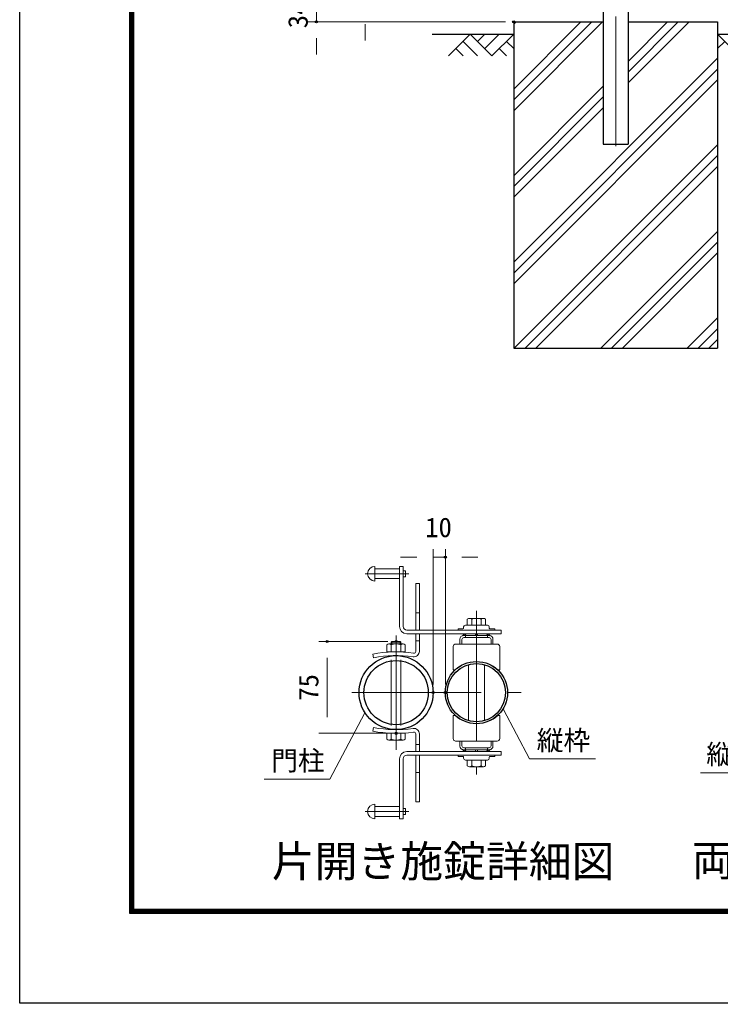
# Model space of a CAD drawing. Units: millimetres, scale not verified. Extents: x -4200 to 4200, y -2970 to 2970.
# Drawn here: x -4200 to -2483, y -2970 to -559 of the extents above; entities that cross this region are included whole.
import ezdxf
from ezdxf.enums import TextEntityAlignment as Align

# ---------------------------------------------------------------- set-up
doc = ezdxf.new("R2010")
doc.units = ezdxf.units.MM
doc.header["$LTSCALE"] = 10
doc.header["$PDMODE"] = 32
doc.header["$PDSIZE"] = 5
doc.linetypes.add('USER1', pattern=[50.8, 31.75, -6.35, 6.35, -6.35])
for name, color, linetype, lineweight in [('0-0_D-TTL-TXT', 7, 'Continuous', 25), ('0-1_D-BMK', 2, 'USER1', 13), ('0-2_D-STR3', 3, 'Continuous', 13), ('0-3_D-STR-DIM', 7, 'Continuous', 13), ('0-4_D-STR4', 7, 'Continuous', 25), ('0-5_D-STR1', 1, 'Continuous', 25), ('0-7_Defpoints', 8, 'Continuous', 25), ('0-9_D-DCR-HCH', 7, 'Continuous', 13), ('0-A_D-BGD', 7, 'Continuous', 25), ('0-B_D-STR-TXT', 7, 'Continuous', 13), ('0-D_D-TTL', 7, 'Continuous', 25)]:
    doc.layers.add(name, color=color, linetype=linetype, lineweight=lineweight)
doc.styles.add('ＭＳ ゴシック', font='')
doc.styles.get('ＭＳ ゴシック').set_extended_font_data('MS Gothic')

msp = doc.modelspace()

# ---------------------------------------------------------------- linework, layer by layer
at = {"layer": '0-1_D-BMK'}
for p, q in [((-2739.19, 1480.97), (-2739.19, -874.85)), ((-3246.51, -1917.03), (-3353.38, -1917.03)), ((-3080.47, -2008.09), (-3080.47, -2408.74)), ((-3277.42, -2068.09), (-3277.42, -2348.74)), ((-3386.19, -2208.42), (-2970.94, -2208.42)), ((-3246.51, -2499.81), (-3353.38, -2499.81))]:
    msp.add_line(p, q, dxfattribs=at)
at = {"layer": '0-2_D-STR3'}
for p, q in [((-3329.17, -1899.03), (-3329.17, -1935.03)), ((-3269.17, -1899.03), (-3260.17, -1899.03)), ((-3269.17, -1899.03), (-3269.17, -2046.03)), ((-3260.17, -1899.03), (-3260.17, -2046.03)), ((-3269.17, -1905.03), (-3329.17, -1905.03)), ((-3254.17, -1909.53), (-3260.17, -1909.53)), ((-3254.17, -1924.53), (-3260.17, -1924.53)), ((-3254.17, -1909.53), (-3254.17, -1924.53)), ((-3269.17, -1929.03), (-3329.17, -1929.03)), ((-3229.42, -2055.03), (-3229.42, -1940.7)), ((-3229.42, -1940.7), (-3220.42, -1940.7)), ((-3220.42, -2055.03), (-3220.42, -1940.7)), ((-3229.42, -2012.7), (-3220.42, -2012.7)), ((-3111.97, -2047.53), (-3111.97, -2050.53)), ((-3107.47, -2043.03), (-3053.47, -2043.03)), ((-3102.97, -2028.63), (-3102.97, -2043.03)), ((-3102.97, -2043.03), (-3057.97, -2043.03)), ((-3097.5, -2026.53), (-3063.47, -2026.53)), ((-3091.72, -2028.63), (-3091.72, -2043.03)), ((-3069.22, -2028.63), (-3069.22, -2043.03)), ((-3057.97, -2028.63), (-3057.97, -2043.03)), ((-3048.97, -2047.53), (-3048.97, -2050.53)), ((-3251.17, -2055.03), (-3020.17, -2055.03)), ((-3251.17, -2064.03), (-3020.17, -2064.03)), ((-3229.42, -2107.2), (-3229.42, -2064.03)), ((-3220.42, -2107.2), (-3220.42, -2064.03)), ((-3125.47, -2052.03), (-3113.47, -2052.03)), ((-3125.47, -2052.03), (-3125.47, -2055.03)), ((-3114.3, -2068.84), (-3109.43, -2064.03)), ((-3111.97, -2068.53), (-3048.97, -2068.53)), ((-3049.57, -2073.33), (-3111.37, -2073.33)), ((-3109.43, -2064.03), (-3106.27, -2067.23)), ((-3107.59, -2068.53), (-3106.27, -2067.23)), ((-3107.47, -2068.53), (-3107.47, -2073.33)), ((-3082.72, -2064.03), (-3082.72, -2068.53)), ((-3082.72, -2064.03), (-3078.22, -2064.03)), ((-3078.22, -2064.03), (-3078.22, -2068.53)), ((-3051.5, -2064.03), (-3054.66, -2067.23)), ((-3053.35, -2068.53), (-3054.66, -2067.23)), ((-3053.47, -2068.53), (-3053.47, -2073.33)), ((-3046.63, -2068.84), (-3051.5, -2064.03)), ((-3047.47, -2052.03), (-3035.47, -2052.03)), ((-3035.47, -2052.03), (-3035.47, -2055.03)), ((-3020.17, -2055.03), (-3020.17, -2064.03)), ((-3299.92, -2108.67), (-3299.92, -2091.27)), ((-3260.12, -2089.17), (-3294.86, -2089.17)), ((-3287.62, -2083.17), (-3289.42, -2084.97)), ((-3289.42, -2084.97), (-3265.42, -2084.97)), ((-3289.42, -2089.17), (-3289.42, -2084.97)), ((-3289.42, -2108.67), (-3289.42, -2091.27)), ((-3287.62, -2083.17), (-3287.62, -2089.17)), ((-3267.22, -2083.17), (-3287.62, -2083.17)), ((-3267.22, -2083.17), (-3267.22, -2089.17)), ((-3265.42, -2108.67), (-3265.42, -2091.27)), ((-3254.92, -2108.67), (-3254.92, -2091.27)), ((-3229.42, -2081.7), (-3220.42, -2081.7)), ((-3137.47, -2095.53), (-3137.47, -2152.53)), ((-3131.47, -2089.53), (-3029.47, -2089.53)), ((-3120.97, -2077.53), (-3120.97, -2089.53)), ((-3120.97, -2089.53), (-3039.97, -2089.53)), ((-3116.17, -2078.13), (-3116.17, -2089.53)), ((-3044.77, -2078.13), (-3044.77, -2089.53)), ((-3039.97, -2077.53), (-3039.97, -2089.53)), ((-3023.47, -2095.53), (-3023.47, -2152.53)), ((-3332.76, -2122.82), (-3334.42, -2113.97)), ((-3254.92, -2108.67), (-3299.92, -2108.67)), ((-3289.42, -2288.68), (-3289.42, -2128.16)), ((-3265.42, -2288.68), (-3265.42, -2128.16)), ((-3099.97, -2277.1), (-3099.97, -2139.73)), ((-3060.97, -2277.1), (-3060.97, -2139.73)), ((-3132.97, -2152.53), (-3137.47, -2152.53)), ((-3023.47, -2152.53), (-3027.97, -2152.53)), ((-3137.47, -2321.31), (-3137.47, -2264.31)), ((-3132.97, -2264.31), (-3137.47, -2264.31)), ((-3023.47, -2264.31), (-3027.97, -2264.31)), ((-3023.47, -2321.31), (-3023.47, -2264.31)), ((-3332.76, -2294.02), (-3334.42, -2302.87)), ((-3299.92, -2308.17), (-3299.92, -2322.57)), ((-3254.92, -2308.17), (-3299.92, -2308.17)), ((-3289.42, -2308.17), (-3289.42, -2322.57)), ((-3265.42, -2308.17), (-3265.42, -2322.57)), ((-3254.92, -2308.17), (-3254.92, -2322.57)), ((-3229.42, -2309.64), (-3229.42, -2352.81)), ((-3220.42, -2309.64), (-3220.42, -2352.81)), ((-3260.12, -2324.67), (-3294.86, -2324.67)), ((-3229.42, -2335.14), (-3220.42, -2335.14)), ((-3131.47, -2327.31), (-3029.47, -2327.31)), ((-3120.97, -2327.31), (-3039.97, -2327.31)), ((-3120.97, -2339.31), (-3120.97, -2327.31)), ((-3116.17, -2338.71), (-3116.17, -2327.31)), ((-3044.77, -2338.71), (-3044.77, -2327.31)), ((-3039.97, -2339.31), (-3039.97, -2327.31)), ((-3251.17, -2352.81), (-3020.17, -2352.81)), ((-3251.17, -2361.81), (-3020.17, -2361.81)), ((-3229.42, -2361.81), (-3229.42, -2476.14)), ((-3220.42, -2361.81), (-3220.42, -2476.14)), ((-3125.47, -2364.81), (-3125.47, -2361.81)), ((-3114.3, -2348), (-3109.43, -2352.81)), ((-3111.97, -2348.31), (-3048.97, -2348.31)), ((-3049.57, -2343.51), (-3111.37, -2343.51)), ((-3109.43, -2352.81), (-3106.27, -2349.6)), ((-3107.59, -2348.31), (-3106.27, -2349.6)), ((-3107.47, -2348.31), (-3107.47, -2343.51)), ((-3082.72, -2352.81), (-3082.72, -2348.31)), ((-3082.72, -2352.81), (-3078.22, -2352.81)), ((-3078.22, -2352.81), (-3078.22, -2348.31)), ((-3053.35, -2348.31), (-3054.66, -2349.6)), ((-3051.5, -2352.81), (-3054.66, -2349.6)), ((-3053.47, -2348.31), (-3053.47, -2343.51)), ((-3046.63, -2348), (-3051.5, -2352.81)), ((-3035.47, -2364.81), (-3035.47, -2361.81)), ((-3020.17, -2361.81), (-3020.17, -2352.81)), ((-3269.17, -2517.81), (-3269.17, -2370.81)), ((-3260.17, -2517.81), (-3260.17, -2370.81)), ((-3125.47, -2364.81), (-3113.47, -2364.81)), ((-3111.97, -2369.31), (-3111.97, -2366.31)), ((-3107.47, -2373.81), (-3053.47, -2373.81)), ((-3102.97, -2373.81), (-3057.97, -2373.81)), ((-3102.97, -2388.21), (-3102.97, -2373.81)), ((-3091.72, -2388.21), (-3091.72, -2373.81)), ((-3069.22, -2388.21), (-3069.22, -2373.81)), ((-3057.97, -2388.21), (-3057.97, -2373.81)), ((-3048.97, -2369.31), (-3048.97, -2366.31)), ((-3047.47, -2364.81), (-3035.47, -2364.81)), ((-3229.42, -2404.14), (-3220.42, -2404.14)), ((-3097.5, -2390.31), (-3063.47, -2390.31)), ((-3329.17, -2517.81), (-3329.17, -2481.81)), ((-3229.42, -2476.14), (-3220.42, -2476.14)), ((-3269.17, -2487.81), (-3329.17, -2487.81)), ((-3254.17, -2492.31), (-3260.17, -2492.31)), ((-3254.17, -2507.31), (-3260.17, -2507.31)), ((-3254.17, -2507.31), (-3254.17, -2492.31)), ((-3269.17, -2511.81), (-3329.17, -2511.81)), ((-3269.17, -2517.81), (-3260.17, -2517.81))]:
    msp.add_line(p, q, dxfattribs=at)
msp.add_lwpolyline([(-3265.42, -2089.17), (-3265.42, -2084.97), (-3267.22, -2083.17)], dxfattribs=at)
for centre, radius, start, end in [((-3329.17, -1917.03), 18, 90, 270), ((-3251.17, -2046.03), 18, 180, 270), ((-3251.17, -2046.03), 9, 180, 270), ((-3107.47, -2047.53), 4.5, 90, 180), ((-3097.34, -2035.11), 8.58, 49.03058, 130.96942), ((-3080.47, -2057.72), 31.18, 68.85295, 111.14705), ((-3063.59, -2035.11), 8.58, 49.04069, 130.95931), ((-3053.47, -2047.53), 4.5, 0, 90), ((-3111.97, -2077.53), 9, 90, 180), ((-3111.37, -2078.13), 4.8, 90, 180), ((-3113.47, -2050.53), 1.5, 270, 0), ((-3049.57, -2078.13), 4.8, 0, 90), ((-3047.47, -2050.53), 1.5, 180, 270), ((-3048.97, -2077.53), 9, 0, 90), ((-3294.67, -2096.77), 7.61, 46.35169, 133.64831), ((-3277.42, -2124.5), 35.34, 70.14751, 109.85249), ((-3260.17, -2096.78), 7.61, 46.39452, 133.60548), ((-3131.47, -2095.53), 6, 90, 180), ((-3029.47, -2095.53), 6, 0, 90), ((-3277.42, -2417.67), 309, 82.02413, 100.63), ((-3277.42, -2417.67), 300, 82.02413, 100.63), ((-3233.92, -2107.2), 13.5, 262.02413, 0), ((-3233.92, -2107.2), 4.5, 262.02413, 0), ((-3080.47, -2210.22), 78, 47.69501, 132.30499), ((-3080.47, -2206.62), 78, 227.69501, 312.30499), ((-3277.42, -1999.17), 309, 259.37, 277.97587), ((-3277.42, -1999.17), 300, 259.37, 259.41144), ((-3277.42, -1999.17), 300, 259.37, 259.41144), ((-3277.42, -1999.17), 300, 259.37, 277.97587), ((-3233.92, -2309.64), 13.5, 0, 97.97587), ((-3233.92, -2309.64), 4.5, 0, 97.97587), ((-3294.67, -2317.06), 7.61, 226.35169, 313.64831), ((-3277.42, -2289.33), 35.34, 250.14751, 289.85249), ((-3260.17, -2317.06), 7.61, 226.39452, 313.60548), ((-3131.47, -2321.31), 6, 180, 270), ((-3111.37, -2338.71), 4.8, 180, 270), ((-3049.57, -2338.71), 4.8, 270, 0), ((-3029.47, -2321.31), 6, 270, 0), ((-3251.17, -2370.81), 18, 90, 180), ((-3251.17, -2370.81), 9, 90, 180), ((-3111.97, -2339.31), 9, 180, 270), ((-3048.97, -2339.31), 9, 270, 0), ((-3113.47, -2366.31), 1.5, 0, 90), ((-3107.47, -2369.31), 4.5, 180, 270), ((-3053.47, -2369.31), 4.5, 270, 0), ((-3047.47, -2366.31), 1.5, 90, 180), ((-3097.34, -2381.73), 8.58, 229.03058, 310.96942), ((-3080.47, -2359.12), 31.18, 248.85295, 291.14705), ((-3063.59, -2381.72), 8.58, 229.04069, 310.95931), ((-3329.17, -2499.81), 18, 90, 270)]:
    msp.add_arc(centre, radius, start, end, dxfattribs=at)
at = {"layer": '0-3_D-STR-DIM'}
for p, q in [((-3472.84, -530.27), (-3472.84, -564.27)), ((-3009.19, -564.27), (-3492.84, -564.27)), ((-3352.84, -570.27), (-3352.84, -610.27)), ((-3472.84, -604.27), (-3472.84, -644.27)), ((-3186.67, -2188.42), (-3186.67, -1856.54)), ((-3156.67, -2188.42), (-3156.67, -1856.54)), ((-3226.67, -1876.54), (-3266.67, -1876.54)), ((-3186.67, -1876.54), (-3156.67, -1876.54)), ((-3116.67, -1876.54), (-3076.67, -1876.54)), ((-3297.42, -2083.17), (-3466.59, -2083.17)), ((-3446.59, -2268.17), (-3446.59, -2123.17)), ((-3297.42, -2308.17), (-3466.59, -2308.17))]:
    msp.add_line(p, q, dxfattribs=at)
at = {"layer": '0-4_D-STR4'}
for p, q in [((-2989.19, -564.27), (-2989.19, -1364.27)), ((-2989.19, -564.27), (-2769.44, -564.27)), ((-2708.94, -564.27), (-2489.19, -564.27)), ((-2489.19, -564.27), (-2489.19, -1364.27)), ((-2989.19, -1364.27), (-2489.19, -1364.27))]:
    msp.add_line(p, q, dxfattribs=at)
at = {"layer": '0-5_D-STR1'}
for p, q in [((-2769.44, -49.77), (-2769.44, -864.27)), ((-2708.94, -49.77), (-2708.94, -864.27)), ((-2769.44, -864.27), (-2708.94, -864.27))]:
    msp.add_line(p, q, dxfattribs=at)
for centre, radius in [((-3277.42, -2208.42), 90.75), ((-3277.42, -2208.42), 78.75), ((-3080.47, -2208.42), 76.2), ((-3080.47, -2208.42), 71.4)]:
    msp.add_circle(centre, radius, dxfattribs=at)
at = {"layer": '0-7_Defpoints'}
for p in [(-3472.84, -564.27), (-2989.19, -564.27), (-3156.67, -1876.54), (-3446.59, -2083.17), (-3277.42, -2083.17), (-3186.67, -2208.42), (-3156.67, -2208.42), (-3277.42, -2308.17)]:
    msp.add_point(p, dxfattribs=at)
at = {"layer": '0-9_D-DCR-HCH'}
for p, q in [((-2989.19, -570.08), (-2983.38, -564.27)), ((-2989.19, -782.21), (-2771.25, -564.27)), ((-2989.19, -755.69), (-2797.77, -564.27)), ((-2989.19, -729.18), (-2824.28, -564.27)), ((-2708.94, -714.09), (-2559.12, -564.27)), ((-2708.94, -687.58), (-2585.63, -564.27)), ((-2708.94, -661.06), (-2612.15, -564.27)), ((-3095.61, -594.27), (-3148.82, -647.49)), ((-3095.61, -594.27), (-3042.4, -647.49)), ((-3077.87, -612.01), (-3060.14, -594.27)), ((-3060.14, -629.75), (-3024.66, -594.27)), ((-3042.4, -647.49), (-2989.19, -594.27)), ((-2435.97, -647.49), (-2489.19, -594.27)), ((-3113.35, -612.01), (-3077.71, -647.49)), ((-3006.92, -612.01), (-2989.19, -629.67)), ((-2471.45, -612.01), (-2489.19, -629.67)), ((-3131.09, -629.75), (-3113.27, -647.49)), ((-3024.66, -629.75), (-3006.84, -647.49)), ((-2989.19, -1153.44), (-2489.19, -653.44)), ((-2989.19, -1179.96), (-2489.19, -679.96)), ((-2989.19, -1206.47), (-2489.19, -706.47)), ((-2989.19, -941.31), (-2769.44, -721.56)), ((-2989.19, -967.83), (-2769.44, -748.08)), ((-2989.19, -994.34), (-2769.44, -774.59)), ((-2987.89, -1364.27), (-2489.19, -865.57)), ((-2961.37, -1364.27), (-2489.19, -892.09)), ((-2934.85, -1364.27), (-2489.19, -918.61)), ((-2775.75, -1364.27), (-2489.19, -1077.71)), ((-2749.24, -1364.27), (-2489.19, -1104.22)), ((-2722.72, -1364.27), (-2489.19, -1130.74)), ((-2563.62, -1364.27), (-2489.19, -1289.84)), ((-2537.11, -1364.27), (-2489.19, -1316.35)), ((-2510.59, -1364.27), (-2489.19, -1342.87))]:
    msp.add_line(p, q, dxfattribs=at)
at = {"layer": '0-A_D-BGD'}
for p, q in [((-3189.19, -594.27), (-2989.19, -594.27)), ((-2489.19, -594.27), (-1954.19, -594.27))]:
    msp.add_line(p, q, dxfattribs=at)
at = {"layer": '0-B_D-STR-TXT'}
for points in [[(-3601.17, -2420.28), (-3439.89, -2420.28), (-3354.45, -2259.64)], [(-2788.9, -2370.81), (-2950.18, -2370.81), (-3014.5, -2249.9)], [(-2530.94, -2404.71), (-2369.66, -2404.71), (-2292.8, -2245.36)]]:
    msp.add_lwpolyline(points, dxfattribs=at)
at = {"layer": '0-D_D-TTL', "color": 2}
msp.add_lwpolyline([(-4200.08, 2970.02), (4199.92, 2970.02), (4199.92, -2969.98), (-4200.08, -2969.98)], close=True, dxfattribs=at)
at = {"layer": '0-D_D-TTL'}
for points in [[(-3930.08, 2750.02), (3929.92, 2750.02), (3929.92, -2749.98), (-3930.08, -2749.98)], [(-3927.58, 2747.52), (3927.42, 2747.52), (3927.42, -2747.48), (-3927.58, -2747.48)], [(-3925.08, 2745.02), (3924.92, 2745.02), (3924.92, -2744.98), (-3925.08, -2744.98)], [(-3922.58, 2742.52), (3922.42, 2742.52), (3922.42, -2742.48), (-3922.58, -2742.48)], [(-3920.08, 2740.02), (3919.92, 2740.02), (3919.92, -2739.98), (-3920.08, -2739.98)]]:
    msp.add_lwpolyline(points, close=True, dxfattribs=at)

# ---------------------------------------------------------------- texts
at = {"layer": '0-0_D-TTL-TXT', "style": 'ＭＳ ゴシック'}
msp.add_text('両開き施錠詳細図', height=76.98, dxfattribs=at).set_placement((-2552.62, -2680.9), align=Align.BOTTOM_LEFT)
at = {"layer": '0-3_D-STR-DIM', "style": 'ＭＳ ゴシック'}
for s, p in [('34', (-3479.59, -580.02)), ('75', (-3453.34, -2228.27))]:
    msp.add_text(s, height=48.09, rotation=90, dxfattribs=at).set_placement(p, align=Align.BOTTOM_LEFT)
msp.add_text('10', height=48.09, dxfattribs=at).set_placement((-3206.07, -1841.79), align=Align.BOTTOM_LEFT)
at = {"layer": '0-B_D-STR-TXT', "style": 'ＭＳ ゴシック'}
for s, height, p in [('縦枠', 48.09, (-2932.73, -2364.06)), ('縦枠', 48.09, (-2517.06, -2397.96)), ('門柱', 48.09, (-3583.72, -2413.53)), ('片開き施錠詳細図', 76.98, (-3582.14, -2683.42))]:
    msp.add_text(s, height=height, dxfattribs=at).set_placement(p, align=Align.BOTTOM_LEFT)

doc.saveas('drawing.dxf')
